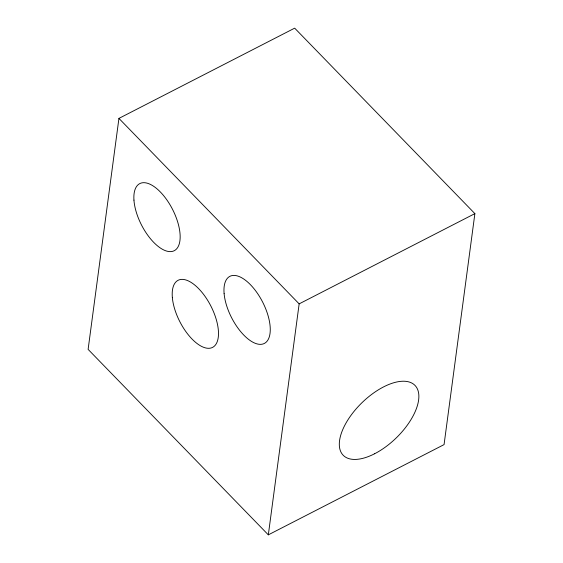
<?xml version="1.0" encoding="UTF-8"?>
<svg xmlns="http://www.w3.org/2000/svg" width="563" height="563" viewBox="0 0 563 563"><rect width="100%" height="100%" fill="white"/><g stroke="black" fill="none" stroke-linecap="round" stroke-linejoin="round"><path stroke-width="0.84" d="M118.934 118.399L88.117 349.377L268.326 534.85L444.066 444.601L474.883 213.623L294.674 28.15L118.934 118.399L299.15 303.872L268.326 534.85M299.15 303.872L474.883 213.623M374.641 453.743A50.079 24.568 -44.2 0 0 415.564 386.049A50.079 24.568 -44.2 0 0 347.082 421.215A50.079 24.568 -44.2 0 0 374.641 453.743M172.348 297.581A37.714 17.376 62.8 0 0 209.162 348.293A37.714 17.376 62.8 0 0 204.51 295.638A37.714 17.376 62.8 0 0 172.348 297.581M133.952 200.125A37.714 17.376 62.8 0 0 170.343 251.626A37.714 17.376 62.8 0 0 166.711 199.696A37.714 17.376 62.8 0 0 133.952 200.125M224.116 293.633A37.714 17.376 62.8 0 0 260.922 344.345A37.714 17.376 62.8 0 0 256.278 291.683A37.714 17.376 62.8 0 0 224.116 293.633"/></g></svg>
